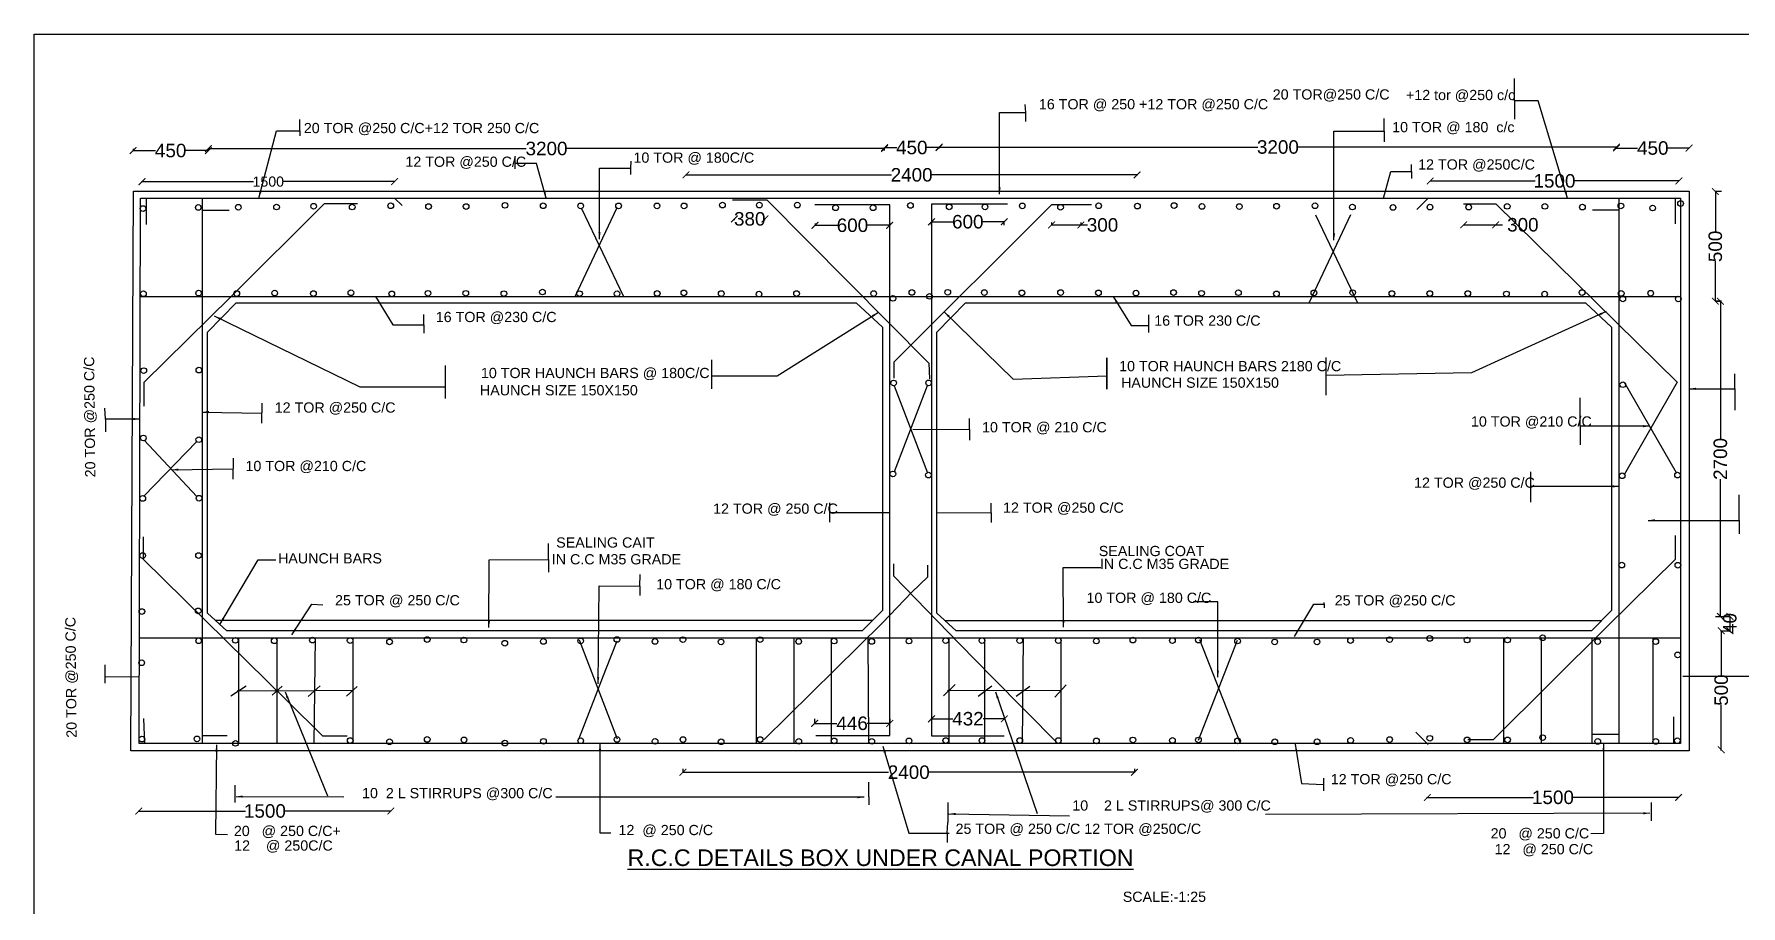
# Model space of a CAD drawing. Header units: inches. Extents: x -13849 to 398635, y 67945 to 292683.
# Drawn here: x 382672 to 392793, y 287514 to 292683 of the extents above; entities that cross this region are included whole.
import ezdxf

# ---------------------------------------------------------------- set-up
doc = ezdxf.new("R2010")
doc.units = ezdxf.units.IN
doc.header["$MEASUREMENT"] = 0
doc.layers.add('DRAWING', color=7, linetype='Continuous')
doc.layers.add('TEXT', color=7, linetype='Continuous')
doc.styles.get("Standard").update_dxf_attribs({"font": 'arial.ttf'})
doc.dimstyles.new('ST100', dxfattribs={"dimtxt": 80, "dimasz": 40, "dimexe": 0.18, "dimexo": 0.0625, "dimgap": 0.09, "dimtad": 0, "dimdec": 0, "dimzin": 0, "dimdsep": 46, "dimtxsty": 'Standard', "dimblk": 'ARCHTICK', "dimcen": 0.09, "dimadec": 0, "dimazin": 0, "dimtfac": 1, "dimtdec": 0, "dimtofl": 0, "dimtmove": 0, "dimatfit": 3, "dimfxl": 1, "dimtolj": 1, "dimtzin": 0, "dimarcsym": 0})

# ---------------------------------------------------------------- blocks, each defined once
blk = doc.blocks.new('_ArchTick')
at = {"color": 0, "linetype": 'ByBlock', "const_width": 0.15}
blk.add_lwpolyline([(-0.5, -0.5), (0.5, 0.5)], dxfattribs=at)
blk = doc.blocks.new('*D3')
at = {"layer": 'Defpoints', "color": 0, "transparency": 16777216}
for p in [(383312, 291806), (384810, 291808), (384810, 291806)]:
    blk.add_point(p, dxfattribs=at)
at = {"layer": 'TEXT', "color": 0, "lineweight": -2, "transparency": 16777216}
for p, q in [((383312, 291806), (383312, 291808)), ((383312, 291808), (383974, 291808)), ((384810, 291808), (384148, 291808)), ((384810, 291806), (384810, 291808))]:
    blk.add_line(p, q, dxfattribs=at)
at = {"layer": 'TEXT', "color": 0, "lineweight": -2, "transparency": 16777216, "xscale": 40, "yscale": 40, "zscale": 40, "rotation": 180}
blk.add_blockref('_ArchTick', (383312, 291808), dxfattribs=at)
at = {"layer": 'TEXT', "color": 0, "lineweight": -2, "transparency": 16777216, "xscale": 40, "yscale": 40, "zscale": 40}
blk.add_blockref('_ArchTick', (384810, 291808), dxfattribs=at)
at = {"layer": 'TEXT', "color": 0, "transparency": 16777216, "insert": (384061, 291808), "char_height": 60, "attachment_point": 5}
blk.add_mtext('\\A1;1500', dxfattribs=at)
blk = doc.blocks.new('*D4')
at = {"layer": 'Defpoints', "color": 0, "transparency": 16777216}
for p in [(386538, 291851), (389213, 291851), (389213, 291848)]:
    blk.add_point(p, dxfattribs=at)
at = {"layer": 'TEXT', "color": 0, "lineweight": -2, "transparency": 16777216}
for p, q in [((386538, 291851), (386538, 291847)), ((386538, 291848), (387756, 291848)), ((389213, 291848), (387996, 291848)), ((389213, 291851), (389213, 291847))]:
    blk.add_line(p, q, dxfattribs=at)
at = {"layer": 'TEXT', "color": 0, "lineweight": -2, "transparency": 16777216, "xscale": 40, "yscale": 40, "zscale": 40, "rotation": 180}
blk.add_blockref('_ArchTick', (386538, 291848), dxfattribs=at)
at = {"layer": 'TEXT', "color": 0, "lineweight": -2, "transparency": 16777216, "xscale": 40, "yscale": 40, "zscale": 40}
blk.add_blockref('_ArchTick', (389213, 291848), dxfattribs=at)
at = {"layer": 'TEXT', "color": 0, "transparency": 16777216, "insert": (387876, 291848), "char_height": 80, "attachment_point": 5}
blk.add_mtext('\\A1;2400', dxfattribs=at)
blk = doc.blocks.new('*D5')
at = {"layer": 'Defpoints', "color": 0, "transparency": 16777216}
for p in [(383259, 292002), (383706, 292002), (383706, 291992)]:
    blk.add_point(p, dxfattribs=at)
at = {"layer": 'TEXT', "color": 0, "lineweight": -2, "transparency": 16777216}
for p, q in [((383259, 292002), (383259, 291992)), ((383259, 291992), (383392, 291992)), ((383706, 291992), (383572, 291992)), ((383706, 292002), (383706, 291992))]:
    blk.add_line(p, q, dxfattribs=at)
at = {"layer": 'TEXT', "color": 0, "lineweight": -2, "transparency": 16777216, "xscale": 40, "yscale": 40, "zscale": 40, "rotation": 180}
blk.add_blockref('_ArchTick', (383259, 291992), dxfattribs=at)
at = {"layer": 'TEXT', "color": 0, "lineweight": -2, "transparency": 16777216, "xscale": 40, "yscale": 40, "zscale": 40}
blk.add_blockref('_ArchTick', (383706, 291992), dxfattribs=at)
at = {"layer": 'TEXT', "color": 0, "transparency": 16777216, "insert": (383482, 291992), "char_height": 80, "attachment_point": 5}
blk.add_mtext('\\A1;450', dxfattribs=at)
blk = doc.blocks.new('*D6')
at = {"layer": 'Defpoints', "color": 0, "transparency": 16777216}
for p in [(383706, 291992), (387716, 292004), (387716, 291992)]:
    blk.add_point(p, dxfattribs=at)
at = {"layer": 'TEXT', "color": 0, "lineweight": -2, "transparency": 16777216}
for p, q in [((383706, 291992), (383706, 292004)), ((383706, 292004), (385591, 292004)), ((387716, 292004), (385830, 292004)), ((387716, 291992), (387716, 292004))]:
    blk.add_line(p, q, dxfattribs=at)
at = {"layer": 'TEXT', "color": 0, "lineweight": -2, "transparency": 16777216, "xscale": 40, "yscale": 40, "zscale": 40, "rotation": 180}
blk.add_blockref('_ArchTick', (383706, 292004), dxfattribs=at)
at = {"layer": 'TEXT', "color": 0, "lineweight": -2, "transparency": 16777216, "xscale": 40, "yscale": 40, "zscale": 40}
blk.add_blockref('_ArchTick', (387716, 292004), dxfattribs=at)
at = {"layer": 'TEXT', "color": 0, "transparency": 16777216, "insert": (385711, 292004), "char_height": 80, "attachment_point": 5}
blk.add_mtext('\\A1;3200', dxfattribs=at)
blk = doc.blocks.new('*D7')
at = {"layer": 'Defpoints', "color": 0, "transparency": 16777216}
for p in [(387716, 292004), (388039, 292010), (388039, 292004)]:
    blk.add_point(p, dxfattribs=at)
at = {"layer": 'TEXT', "color": 0, "lineweight": -2, "transparency": 16777216}
for p, q in [((387716, 292004), (387716, 292011)), ((387716, 292010), (387788, 292010)), ((388039, 292010), (387967, 292010)), ((388039, 292004), (388039, 292011))]:
    blk.add_line(p, q, dxfattribs=at)
at = {"layer": 'TEXT', "color": 0, "lineweight": -2, "transparency": 16777216, "xscale": 40, "yscale": 40, "zscale": 40, "rotation": 180}
blk.add_blockref('_ArchTick', (387716, 292010), dxfattribs=at)
at = {"layer": 'TEXT', "color": 0, "lineweight": -2, "transparency": 16777216, "xscale": 40, "yscale": 40, "zscale": 40}
blk.add_blockref('_ArchTick', (388039, 292010), dxfattribs=at)
at = {"layer": 'TEXT', "color": 0, "transparency": 16777216, "insert": (387877, 292010), "char_height": 80, "attachment_point": 5}
blk.add_mtext('\\A1;450', dxfattribs=at)
blk = doc.blocks.new('*D8')
at = {"layer": 'Defpoints', "color": 0, "transparency": 16777216}
for p in [(388039, 292011), (392056, 292013), (392056, 292011)]:
    blk.add_point(p, dxfattribs=at)
at = {"layer": 'TEXT', "color": 0, "lineweight": -2, "transparency": 16777216}
for p, q in [((388039, 292011), (388039, 292013)), ((388039, 292013), (389928, 292013)), ((392056, 292013), (390167, 292013)), ((392056, 292011), (392056, 292013))]:
    blk.add_line(p, q, dxfattribs=at)
at = {"layer": 'TEXT', "color": 0, "lineweight": -2, "transparency": 16777216, "xscale": 40, "yscale": 40, "zscale": 40, "rotation": 180}
blk.add_blockref('_ArchTick', (388039, 292013), dxfattribs=at)
at = {"layer": 'TEXT', "color": 0, "lineweight": -2, "transparency": 16777216, "xscale": 40, "yscale": 40, "zscale": 40}
blk.add_blockref('_ArchTick', (392056, 292013), dxfattribs=at)
at = {"layer": 'TEXT', "color": 0, "transparency": 16777216, "insert": (390048, 292013), "char_height": 80, "attachment_point": 5}
blk.add_mtext('\\A1;3200', dxfattribs=at)
blk = doc.blocks.new('*D9')
at = {"layer": 'Defpoints', "color": 0, "transparency": 16777216}
for p in [(392056, 292011), (392486, 292011), (392486, 292007)]:
    blk.add_point(p, dxfattribs=at)
at = {"layer": 'TEXT', "color": 0, "lineweight": -2, "transparency": 16777216}
for p, q in [((392056, 292011), (392056, 292007)), ((392056, 292007), (392181, 292007)), ((392486, 292007), (392361, 292007)), ((392486, 292011), (392486, 292007))]:
    blk.add_line(p, q, dxfattribs=at)
at = {"layer": 'TEXT', "color": 0, "lineweight": -2, "transparency": 16777216, "xscale": 40, "yscale": 40, "zscale": 40, "rotation": 180}
blk.add_blockref('_ArchTick', (392056, 292007), dxfattribs=at)
at = {"layer": 'TEXT', "color": 0, "lineweight": -2, "transparency": 16777216, "xscale": 40, "yscale": 40, "zscale": 40}
blk.add_blockref('_ArchTick', (392486, 292007), dxfattribs=at)
at = {"layer": 'TEXT', "color": 0, "transparency": 16777216, "insert": (392271, 292007), "char_height": 80, "attachment_point": 5}
blk.add_mtext('\\A1;450', dxfattribs=at)
blk = doc.blocks.new('*D10')
at = {"layer": 'Defpoints', "color": 0, "transparency": 16777216}
for p in [(392679, 291750), (392642, 291099), (392679, 291099)]:
    blk.add_point(p, dxfattribs=at)
at = {"layer": 'TEXT', "color": 0, "lineweight": -2, "transparency": 16777216}
for p, q in [((392679, 291750), (392642, 291750)), ((392642, 291750), (392642, 291513)), ((392642, 291099), (392642, 291336)), ((392679, 291099), (392642, 291099))]:
    blk.add_line(p, q, dxfattribs=at)
at = {"layer": 'TEXT', "color": 0, "lineweight": -2, "transparency": 16777216, "xscale": 40, "yscale": 40, "zscale": 40}
for p, rotation in [((392642, 291750), 90), ((392642, 291099), 270)]:
    blk.add_blockref('_ArchTick', p, dxfattribs=dict(at, rotation=rotation))
at = {"layer": 'TEXT', "color": 0, "transparency": 16777216, "insert": (392642, 291424), "char_height": 80, "attachment_point": 5, "rotation": 90}
blk.add_mtext('\\A1;500', dxfattribs=at)
blk = doc.blocks.new('*D11')
at = {"layer": 'Defpoints', "color": 0, "transparency": 16777216}
for p in [(392642, 291099), (392642, 289230), (392672, 289230)]:
    blk.add_point(p, dxfattribs=at)
at = {"layer": 'TEXT', "color": 0, "lineweight": -2, "transparency": 16777216}
for p, q in [((392642, 291099), (392672, 291099)), ((392672, 291099), (392672, 290284)), ((392672, 289230), (392672, 290044)), ((392642, 289230), (392672, 289230))]:
    blk.add_line(p, q, dxfattribs=at)
at = {"layer": 'TEXT', "color": 0, "lineweight": -2, "transparency": 16777216, "xscale": 40, "yscale": 40, "zscale": 40}
for p, rotation in [((392672, 291099), 90), ((392672, 289230), 270)]:
    blk.add_blockref('_ArchTick', p, dxfattribs=dict(at, rotation=rotation))
at = {"layer": 'TEXT', "color": 0, "transparency": 16777216, "insert": (392672, 290164), "char_height": 80, "attachment_point": 5, "rotation": 90}
blk.add_mtext('\\A1;2700', dxfattribs=at)
blk = doc.blocks.new('*D12')
at = {"layer": 'Defpoints', "color": 0, "transparency": 16777216}
for p in [(392672, 289230), (392672, 289145), (392728, 289145)]:
    blk.add_point(p, dxfattribs=at)
at = {"layer": 'TEXT', "color": 0, "lineweight": -2, "transparency": 16777216}
for p, q in [((392672, 289230), (392729, 289230)), ((392728, 289230), (392728, 289145)), ((392672, 289145), (392729, 289145))]:
    blk.add_line(p, q, dxfattribs=at)
at = {"layer": 'TEXT', "color": 0, "lineweight": -2, "transparency": 16777216, "xscale": 40, "yscale": 40, "zscale": 40}
for p, rotation in [((392728, 289230), 90), ((392728, 289145), 270)]:
    blk.add_blockref('_ArchTick', p, dxfattribs=dict(at, rotation=rotation))
at = {"layer": 'TEXT', "color": 0, "transparency": 16777216, "insert": (392728, 289188), "char_height": 80, "attachment_point": 5, "rotation": 90}
blk.add_mtext('\\A1;40', dxfattribs=at)
blk = doc.blocks.new('*D13')
at = {"layer": 'Defpoints', "color": 0, "transparency": 16777216}
for p in [(392672, 289145), (392672, 288440), (392677, 288440)]:
    blk.add_point(p, dxfattribs=at)
at = {"layer": 'TEXT', "color": 0, "lineweight": -2, "transparency": 16777216}
for p, q in [((392672, 289145), (392677, 289145)), ((392677, 289145), (392677, 288881)), ((392677, 288440), (392677, 288704)), ((392672, 288440), (392677, 288440))]:
    blk.add_line(p, q, dxfattribs=at)
at = {"layer": 'TEXT', "color": 0, "lineweight": -2, "transparency": 16777216, "xscale": 40, "yscale": 40, "zscale": 40}
for p, rotation in [((392677, 289145), 90), ((392677, 288440), 270)]:
    blk.add_blockref('_ArchTick', p, dxfattribs=dict(at, rotation=rotation))
at = {"layer": 'TEXT', "color": 0, "transparency": 16777216, "insert": (392677, 288793), "char_height": 80, "attachment_point": 5, "rotation": 90}
blk.add_mtext('\\A1;500', dxfattribs=at)
blk = doc.blocks.new('*D14')
at = {"layer": 'Defpoints', "color": 0, "transparency": 16777216}
for p in [(387006, 291587), (386825, 291580), (387006, 291580)]:
    blk.add_point(p, dxfattribs=at)
at = {"layer": 'TEXT', "color": 0, "lineweight": -2, "transparency": 16777216}
for p, q in [((386825, 291580), (386825, 291587)), ((386825, 291587), (386827, 291587)), ((387006, 291587), (387004, 291587)), ((387006, 291580), (387006, 291587))]:
    blk.add_line(p, q, dxfattribs=at)
at = {"layer": 'TEXT', "color": 0, "lineweight": -2, "transparency": 16777216, "xscale": 40, "yscale": 40, "zscale": 40, "rotation": 180}
blk.add_blockref('_ArchTick', (386825, 291587), dxfattribs=at)
at = {"layer": 'TEXT', "color": 0, "lineweight": -2, "transparency": 16777216, "xscale": 40, "yscale": 40, "zscale": 40}
blk.add_blockref('_ArchTick', (387006, 291587), dxfattribs=at)
at = {"layer": 'TEXT', "color": 0, "transparency": 16777216, "insert": (386916, 291587), "char_height": 80, "attachment_point": 5}
blk.add_mtext('\\A1;380', dxfattribs=at)
blk = doc.blocks.new('*D15')
at = {"layer": 'Defpoints', "color": 0, "transparency": 16777216}
for p in [(387303, 291560), (387746, 291560), (387746, 291549)]:
    blk.add_point(p, dxfattribs=at)
at = {"layer": 'TEXT', "color": 0, "lineweight": -2, "transparency": 16777216}
for p, q in [((387303, 291560), (387303, 291548)), ((387303, 291549), (387436, 291549)), ((387746, 291549), (387613, 291549)), ((387746, 291560), (387746, 291548))]:
    blk.add_line(p, q, dxfattribs=at)
at = {"layer": 'TEXT', "color": 0, "lineweight": -2, "transparency": 16777216, "xscale": 40, "yscale": 40, "zscale": 40, "rotation": 180}
blk.add_blockref('_ArchTick', (387303, 291549), dxfattribs=at)
at = {"layer": 'TEXT', "color": 0, "lineweight": -2, "transparency": 16777216, "xscale": 40, "yscale": 40, "zscale": 40}
blk.add_blockref('_ArchTick', (387746, 291549), dxfattribs=at)
at = {"layer": 'TEXT', "color": 0, "transparency": 16777216, "insert": (387525, 291549), "char_height": 80, "attachment_point": 5}
blk.add_mtext('\\A1;600', dxfattribs=at)
blk = doc.blocks.new('*D16')
at = {"layer": 'Defpoints', "color": 0, "transparency": 16777216}
for p in [(387994, 291549), (388425, 291570), (388425, 291549)]:
    blk.add_point(p, dxfattribs=at)
at = {"layer": 'TEXT', "color": 0, "lineweight": -2, "transparency": 16777216}
for p, q in [((387994, 291549), (387994, 291570)), ((387994, 291570), (388121, 291570)), ((388425, 291570), (388298, 291570)), ((388425, 291549), (388425, 291570))]:
    blk.add_line(p, q, dxfattribs=at)
at = {"layer": 'TEXT', "color": 0, "lineweight": -2, "transparency": 16777216, "xscale": 40, "yscale": 40, "zscale": 40, "rotation": 180}
blk.add_blockref('_ArchTick', (387994, 291570), dxfattribs=at)
at = {"layer": 'TEXT', "color": 0, "lineweight": -2, "transparency": 16777216, "xscale": 40, "yscale": 40, "zscale": 40}
blk.add_blockref('_ArchTick', (388425, 291570), dxfattribs=at)
at = {"layer": 'TEXT', "color": 0, "transparency": 16777216, "insert": (388209, 291570), "char_height": 80, "attachment_point": 5}
blk.add_mtext('\\A1;600', dxfattribs=at)
blk = doc.blocks.new('*D17')
at = {"layer": 'Defpoints', "color": 0, "transparency": 16777216}
for p in [(388706, 291565), (388879, 291565), (388879, 291551)]:
    blk.add_point(p, dxfattribs=at)
at = {"layer": 'TEXT', "color": 0, "lineweight": -2, "transparency": 16777216}
for p, q in [((388706, 291565), (388706, 291551)), ((388706, 291551), (388879, 291551)), ((388879, 291565), (388879, 291551)), ((388879, 291551), (388919, 291551))]:
    blk.add_line(p, q, dxfattribs=at)
at = {"layer": 'TEXT', "color": 0, "lineweight": -2, "transparency": 16777216, "xscale": 40, "yscale": 40, "zscale": 40, "rotation": 180}
blk.add_blockref('_ArchTick', (388706, 291551), dxfattribs=at)
at = {"layer": 'TEXT', "color": 0, "lineweight": -2, "transparency": 16777216, "xscale": 40, "yscale": 40, "zscale": 40}
blk.add_blockref('_ArchTick', (388879, 291551), dxfattribs=at)
at = {"layer": 'TEXT', "color": 0, "transparency": 16777216, "insert": (389008, 291551), "char_height": 80, "attachment_point": 5}
blk.add_mtext('\\A1;300', dxfattribs=at)
blk = doc.blocks.new('*D18')
at = {"layer": 'Defpoints', "color": 0, "transparency": 16777216}
for p in [(391150, 291552), (391339, 291552), (391339, 291552)]:
    blk.add_point(p, dxfattribs=at)
at = {"layer": 'TEXT', "color": 0, "lineweight": -2, "transparency": 16777216}
for p, q in [((391150, 291552), (391150, 291552)), ((391150, 291552), (391339, 291552)), ((391339, 291552), (391339, 291552)), ((391339, 291552), (391379, 291552))]:
    blk.add_line(p, q, dxfattribs=at)
at = {"layer": 'TEXT', "color": 0, "lineweight": -2, "transparency": 16777216, "xscale": 40, "yscale": 40, "zscale": 40, "rotation": 180}
blk.add_blockref('_ArchTick', (391150, 291552), dxfattribs=at)
at = {"layer": 'TEXT', "color": 0, "lineweight": -2, "transparency": 16777216, "xscale": 40, "yscale": 40, "zscale": 40}
blk.add_blockref('_ArchTick', (391339, 291552), dxfattribs=at)
at = {"layer": 'TEXT', "color": 0, "transparency": 16777216, "insert": (391485, 291552), "char_height": 80, "attachment_point": 5}
blk.add_mtext('\\A1; 300', dxfattribs=at)
blk = doc.blocks.new('*D19')
at = {"layer": 'Defpoints', "color": 0, "transparency": 16777216}
for p in [(390951, 291812), (392426, 291812), (392426, 291812)]:
    blk.add_point(p, dxfattribs=at)
at = {"layer": 'TEXT', "color": 0, "lineweight": -2, "transparency": 16777216}
for p, q in [((390951, 291812), (390951, 291812)), ((390951, 291812), (391573, 291812)), ((392426, 291812), (391804, 291812)), ((392426, 291812), (392426, 291812))]:
    blk.add_line(p, q, dxfattribs=at)
at = {"layer": 'TEXT', "color": 0, "lineweight": -2, "transparency": 16777216, "xscale": 40, "yscale": 40, "zscale": 40, "rotation": 180}
blk.add_blockref('_ArchTick', (390951, 291812), dxfattribs=at)
at = {"layer": 'TEXT', "color": 0, "lineweight": -2, "transparency": 16777216, "xscale": 40, "yscale": 40, "zscale": 40}
blk.add_blockref('_ArchTick', (392426, 291812), dxfattribs=at)
at = {"layer": 'TEXT', "color": 0, "transparency": 16777216, "insert": (391688, 291812), "char_height": 80, "attachment_point": 5}
blk.add_mtext('\\A1;1500', dxfattribs=at)
blk = doc.blocks.new('*D20')
at = {"layer": 'Defpoints', "color": 0, "transparency": 16777216}
for p in [(387994, 288619), (388426, 288623), (388426, 288619)]:
    blk.add_point(p, dxfattribs=at)
at = {"layer": 'TEXT', "color": 0, "lineweight": -2, "transparency": 16777216}
for p, q in [((387994, 288619), (387994, 288624)), ((387994, 288623), (388121, 288623)), ((388426, 288623), (388300, 288623)), ((388426, 288619), (388426, 288624))]:
    blk.add_line(p, q, dxfattribs=at)
at = {"layer": 'TEXT', "color": 0, "lineweight": -2, "transparency": 16777216, "xscale": 40, "yscale": 40, "zscale": 40, "rotation": 180}
blk.add_blockref('_ArchTick', (387994, 288623), dxfattribs=at)
at = {"layer": 'TEXT', "color": 0, "lineweight": -2, "transparency": 16777216, "xscale": 40, "yscale": 40, "zscale": 40}
blk.add_blockref('_ArchTick', (388426, 288623), dxfattribs=at)
at = {"layer": 'TEXT', "color": 0, "transparency": 16777216, "insert": (388210, 288623), "char_height": 80, "attachment_point": 5}
blk.add_mtext('\\A1;432', dxfattribs=at)
blk = doc.blocks.new('*D21')
at = {"layer": 'Defpoints', "color": 0, "transparency": 16777216}
for p in [(387301, 288623), (387301, 288596), (387746, 288623)]:
    blk.add_point(p, dxfattribs=at)
at = {"layer": 'TEXT', "color": 0, "lineweight": -2, "transparency": 16777216}
for p, q in [((387301, 288623), (387301, 288596)), ((387301, 288596), (387433, 288596)), ((387746, 288596), (387613, 288596)), ((387746, 288623), (387746, 288596))]:
    blk.add_line(p, q, dxfattribs=at)
at = {"layer": 'TEXT', "color": 0, "lineweight": -2, "transparency": 16777216, "xscale": 40, "yscale": 40, "zscale": 40, "rotation": 180}
blk.add_blockref('_ArchTick', (387301, 288596), dxfattribs=at)
at = {"layer": 'TEXT', "color": 0, "lineweight": -2, "transparency": 16777216, "xscale": 40, "yscale": 40, "zscale": 40}
blk.add_blockref('_ArchTick', (387746, 288596), dxfattribs=at)
at = {"layer": 'TEXT', "color": 0, "transparency": 16777216, "insert": (387523, 288596), "char_height": 80, "attachment_point": 5}
blk.add_mtext('\\A1;446', dxfattribs=at)
blk = doc.blocks.new('*D22')
at = {"layer": 'Defpoints', "color": 0, "transparency": 16777216}
for p in [(386520, 288327), (389197, 288327), (389197, 288306)]:
    blk.add_point(p, dxfattribs=at)
at = {"layer": 'TEXT', "color": 0, "lineweight": -2, "transparency": 16777216}
for p, q in [((386520, 288327), (386520, 288305)), ((386520, 288306), (387739, 288306)), ((389197, 288306), (387979, 288306)), ((389197, 288327), (389197, 288305))]:
    blk.add_line(p, q, dxfattribs=at)
at = {"layer": 'TEXT', "color": 0, "lineweight": -2, "transparency": 16777216, "xscale": 40, "yscale": 40, "zscale": 40, "rotation": 180}
blk.add_blockref('_ArchTick', (386520, 288306), dxfattribs=at)
at = {"layer": 'TEXT', "color": 0, "lineweight": -2, "transparency": 16777216, "xscale": 40, "yscale": 40, "zscale": 40}
blk.add_blockref('_ArchTick', (389197, 288306), dxfattribs=at)
at = {"layer": 'TEXT', "color": 0, "transparency": 16777216, "insert": (387859, 288306), "char_height": 80, "attachment_point": 5}
blk.add_mtext('\\A1;2400', dxfattribs=at)
blk = doc.blocks.new('*D23')
at = {"layer": 'Defpoints', "color": 0, "transparency": 16777216}
for p in [(390934, 288157), (392424, 288157), (392424, 288157)]:
    blk.add_point(p, dxfattribs=at)
at = {"layer": 'TEXT', "color": 0, "lineweight": -2, "transparency": 16777216}
for p, q in [((390934, 288157), (390934, 288158)), ((390934, 288157), (391563, 288157)), ((392424, 288157), (391795, 288157)), ((392424, 288157), (392424, 288158))]:
    blk.add_line(p, q, dxfattribs=at)
at = {"layer": 'TEXT', "color": 0, "lineweight": -2, "transparency": 16777216, "xscale": 40, "yscale": 40, "zscale": 40, "rotation": 180}
blk.add_blockref('_ArchTick', (390934, 288157), dxfattribs=at)
at = {"layer": 'TEXT', "color": 0, "lineweight": -2, "transparency": 16777216, "xscale": 40, "yscale": 40, "zscale": 40}
blk.add_blockref('_ArchTick', (392424, 288157), dxfattribs=at)
at = {"layer": 'TEXT', "color": 0, "transparency": 16777216, "insert": (391679, 288157), "char_height": 80, "attachment_point": 5}
blk.add_mtext('\\A1;1500', dxfattribs=at)
blk = doc.blocks.new('*D24')
at = {"layer": 'Defpoints', "color": 0, "transparency": 16777216}
for p in [(383293, 288080), (384788, 288080), (384788, 288076)]:
    blk.add_point(p, dxfattribs=at)
at = {"layer": 'TEXT', "color": 0, "lineweight": -2, "transparency": 16777216}
for p, q in [((383293, 288080), (383293, 288076)), ((383293, 288076), (383925, 288076)), ((384788, 288076), (384156, 288076)), ((384788, 288080), (384788, 288076))]:
    blk.add_line(p, q, dxfattribs=at)
at = {"layer": 'TEXT', "color": 0, "lineweight": -2, "transparency": 16777216, "xscale": 40, "yscale": 40, "zscale": 40, "rotation": 180}
blk.add_blockref('_ArchTick', (383293, 288076), dxfattribs=at)
at = {"layer": 'TEXT', "color": 0, "lineweight": -2, "transparency": 16777216, "xscale": 40, "yscale": 40, "zscale": 40}
blk.add_blockref('_ArchTick', (384788, 288076), dxfattribs=at)
at = {"layer": 'TEXT', "color": 0, "transparency": 16777216, "insert": (384041, 288076), "char_height": 80, "attachment_point": 5}
blk.add_mtext('\\A1;1500', dxfattribs=at)

msp = doc.modelspace()

# ---------------------------------------------------------------- linework, layer by layer
at = {"layer": 'DRAWING'}
for points in [[(383261.4, 291751.9), (392487.3, 291751.9), (392487.3, 288432.2), (383246.3, 288432.2), (383261.4, 291751.9)], [(383302.9, 291711), (392436, 291711), (392436, 288477.5), (383295.5, 288477.5), (383302.9, 291711)], [(383336.6, 291711), (383336.6, 291554.2)], [(383669.2, 291711), (383669.2, 289104.1), (383669.2, 288477.5)], [(384809.7, 291711), (384854.3, 291666.7)], [(386813.4, 291700), (387017, 291700), (387977.9, 290732.3), (387981.2, 290639.5)], [(390940, 291711), (390871.4, 291642.3)], [(392069.8, 291711), (392069.8, 288477.5)], [(392403.4, 291711), (392404.1, 291557)], [(384590.8, 291675.5), (384391.4, 291675.5), (383840.8, 291127.9), (383322.4, 290616.3), (383322.4, 290477.4)], [(383669.2, 291639.6), (383829.3, 291639.6)], [(385880.7, 291127.9), (386128.6, 291651.1)], [(385918.5, 291649.5), (386167.8, 291127.9)], [(387307.4, 288523.3), (387746.3, 288523.3), (387746.3, 291670.2), (387302.1, 291670.2)], [(387771.7, 290642.4), (387771.7, 290739.8), (388707.6, 291673.1)], [(388443.8, 291674.4), (387994.3, 291674.4), (387994.3, 288523), (388423.8, 288523)], [(388707.6, 291673.1), (388941.7, 291673.1)], [(390233.5, 291089.4), (390481.4, 291612.6)], [(390271.3, 291611), (390520.6, 291089.4)], [(391148.9, 291677.4), (391341, 291677.4), (392415.6, 290619.7), (392102.3, 290073.3)], [(391913.8, 291640.2), (392069.8, 291640.2)], [(383301.6, 291127.9), (392436, 291127.9)], [(383870.4, 291090.2), (387547.7, 291090.2), (387702.3, 290944.3), (387702.3, 289265.6), (387583.5, 289144.8), (383816, 289144.8), (383700.5, 289248.8), (383700.5, 290915.8), (383870.4, 291090.2)], [(384697.1, 291127.9), (384799.4, 290959.8), (384983.8, 290959.8), (384983.8, 291020.2)], [(388195, 291090.2), (391872.3, 291090.2), (392026.9, 290944.3), (392026.9, 289265.6), (391908.1, 289144.8), (388140.6, 289144.8), (388025.1, 289248.8), (388025.1, 290915.8), (388195, 291090.2)], [(384983.8, 290959.8), (384983.8, 290910.1)], [(392411.2, 290081.3), (392103.3, 290618)], [(383323.8, 289943.9), (383637.1, 290266.9)], [(383325.7, 290274.2), (383637.1, 289940.3)], [(383318.4, 289701.4), (383318.4, 289569.7), (384176.3, 288725.9), (384383, 288521.8), (384528.2, 288521.8)], [(391174.7, 288500.2), (391325.5, 288500.2), (391998.9, 289167.8), (392405.3, 289569.4), (392405.3, 289709.4)], [(387001.6, 288500.1), (387702.4, 289191.5), (387876.3, 289373.7), (387971.8, 289465.4), (387971.8, 289534.1)], [(387767.6, 289541.6), (387767.6, 289470.9), (388161.8, 289065.5), (388353.8, 288869.5), (388742.9, 288477.5)], [(387642.9, 289205.2), (383748.5, 289205.2)], [(388072.9, 289205.7), (391967.5, 289205.2)], [(383296.9, 289103.4), (387742.4, 289103.4), (392436, 289103.4)], [(383884.3, 289103.4), (383884.3, 288477.5)], [(384113.1, 288477.5), (384113.1, 289103.4)], [(384338.4, 289103.4), (384331.6, 288477.5)], [(384563.9, 288477.5), (384563.9, 289103.4)], [(385903.1, 288501.5), (386062.1, 288915.2), (386129.8, 289085.3)], [(385905.4, 289090.8), (386130, 288504.6)], [(386955, 289103.4), (386955, 288477.5)], [(387177.9, 289103.4), (387177.9, 288477.5)], [(387399.1, 289103.4), (387399.1, 288477.5)], [(387623.2, 288477.5), (387617.8, 289103.4)], [(388096, 289103.4), (388096, 288477.5)], [(388310.7, 288477.5), (388310.7, 289103.4)], [(388537.3, 289103.4), (388531.9, 288477.5)], [(388763.3, 288477.5), (388763.3, 289103.4)], [(389578, 288496.5), (389809.2, 289089.6)], [(389582.6, 289092.3), (389820.6, 288489)], [(391385.5, 289103.4), (391385.5, 288477.5)], [(391609.2, 289103.4), (391609.2, 288477.5)], [(391911.8, 288477.5), (391911.8, 288530.9), (391911.8, 289103.4)], [(392271.5, 289103.4), (392271.5, 288477.5)], [(392393.5, 288634.6), (392393.5, 288477.5)], [(392069.8, 288530.9), (391911.8, 288530.9)]]:
    msp.add_lwpolyline(points, dxfattribs=at)
at = {"layer": 'TEXT'}
msp.add_lwpolyline([(382672.5, 292682.7), (398117.4, 292682.7), (398117.4, 281878.7), (382672.5, 281878.7)], close=True, dxfattribs=at)
for points in [[(391451.4, 292287.5), (391451.4, 292420.5)], [(388548, 292266.4), (388550.9, 292218.4), (388550.9, 292165.5)], [(391451.4, 292287.5), (391451.4, 292179.4)], [(384248, 292110.3), (384248, 292176)], [(384248, 292110.3), (384248, 292078.9)], [(390678.4, 292107.8), (390678.4, 292182.3)], [(390678.4, 292107.8), (390678.4, 292043.3)], [(385522.8, 291956.8), (385523.6, 291916.2), (385523.6, 291883.9)], [(386211.7, 291928.7), (386208.8, 291888), (386208.8, 291850.8)], [(390674, 291711), (390717.1, 291868.7), (390840.8, 291868.7), (390840.8, 291909.7)], [(390840.8, 291868.7), (390840.8, 291826.2)], [(389280.3, 291017.7), (389280.3, 290913.7)], [(385109.7, 290718.7), (385109.7, 290521.8)], [(386688.9, 290752.1), (386688.9, 290579.4)], [(389033.1, 290763.3), (389033.1, 290577.6)], [(389033.1, 290577.6), (389033.1, 290763.3)], [(390331.4, 290765.7), (390331.4, 290542.4)], [(387772.4, 290597.9), (387969.7, 290081.4)], [(387774.9, 290088.5), (387970.6, 290599.5)], [(392757.7, 290579.7), (392757.7, 290667.9)], [(392757.7, 290579.7), (392757.7, 290452.5)], [(384023.2, 290495.5), (384020, 290375.8)], [(391839.9, 290358.2), (391839.9, 290526.1)], [(383096.2, 290399.5), (383095.2, 290325.4)], [(388219.4, 290339.1), (388219.7, 290403.6)], [(387884.1, 290340.9), (388219.4, 290339.1)], [(388219.4, 290339.1), (388219, 290274.7)], [(391839.9, 290358.2), (391839.9, 290247.7)], [(383853.1, 290167.9), (383849.9, 290043.4)], [(391545.5, 290086.9), (391545.5, 289908)], [(387389.4, 289903.2), (387388.5, 289789.3)], [(388348.2, 289845), (388348.5, 289902.3)], [(392783.6, 289799.6), (392783.6, 289951.8)], [(387389, 289846.3), (387746.3, 289846.3)], [(388025.1, 289846.6), (388348.2, 289845), (388347.9, 289787.1)], [(392783.6, 289799.6), (392783.6, 289719.5)], [(385723, 289568), (385722.4, 289661.9)], [(385723, 289568), (385723.5, 289492.6)], [(386265, 289408.9), (386265.5, 289479.2)], [(386265, 289408.9), (386264.7, 289353.2)], [(390147.1, 289111.9), (390262, 289302.3), (390322.5, 289302.5), (390322.5, 289281.4)], [(390322.5, 289302.5), (390322.4, 289313.6)], [(383091.5, 288942.8), (383091.5, 288834.3)], [(383091.7, 288873.4), (383294, 288872.3)], [(392449.2, 288876.3), (392889.7, 288875.2)], [(383929.6, 288816.2), (383839.6, 288757)], [(383875.6, 288790.8), (384100.2, 288789.8), (384337.5, 288790.8), (384565.3, 288791.9)], [(384142.6, 288817.3), (384083.3, 288762.3)], [(384368.3, 288818.4), (384298.3, 288754.9)], [(384588.6, 288814.1), (384525.1, 288757)], [(388133.8, 288825.5), (388064.5, 288759.4)], [(388757.2, 288787.9), (388088, 288790)], [(388352.4, 288817.1), (388271.5, 288755.2)], [(388576.2, 288814), (388496.3, 288755.2)], [(388792.9, 288823.6), (388725.7, 288752.2)], [(383322, 288625.1), (383326.3, 288476)], [(383669.2, 288525), (383817.8, 288525)], [(390939.5, 288470.2), (390866.7, 288543.8)], [(387621.3, 288160), (387621.3, 288248.2)], [(390317.6, 288271.9), (390317.6, 288196)], [(383862.8, 288228.6), (383862.8, 288126.2)], [(387621.3, 288160), (387621.3, 288112.3)], [(388090.8, 288126), (388090.8, 288007.8)], [(392262.3, 288127.3), (392262.3, 288018.1)], [(388087.2, 287944.3), (388090.8, 288007.8)], [(388087.2, 287944.3), (388087.2, 287889.6)]]:
    msp.add_lwpolyline(points, dxfattribs=at)
for centre in [(385464.5, 291667.6), (386754.4, 291669.1), (386973.2, 291669.1), (387198.1, 291669.1), (387869.1, 291666.8), (389432.4, 291666.3), (392436, 291678.1), (383318.1, 291648.4), (383645.9, 291654.9), (383883.1, 291656.2), (384109.8, 291657.5), (384329.8, 291662.1), (384558.5, 291657.4), (384787.1, 291664.7), (385011.4, 291660.4), (385234.3, 291660.4), (385691.4, 291664.9), (385913.7, 291664.2), (386138.3, 291664.5), (386366.1, 291664), (386526.5, 291664), (387425, 291653.2), (387647.5, 291653.2), (388098.8, 291658.5), (388311.1, 291658.3), (388532.4, 291664.5), (388759, 291655.9), (388984.9, 291664.8), (389215, 291662.8), (389597.8, 291661.3), (389819.5, 291660.1), (390040, 291662.6), (390268, 291665.1), (390489.8, 291657.6), (390730.6, 291654.8), (390949.9, 291657), (391179.3, 291657), (391407.5, 291661.4), (391631, 291661.5), (391853.7, 291657), (392081.9, 291663.7), (392270.2, 291651.5), (383320.4, 291143.4), (383648, 291146.8), (383873.9, 291144.6), (384099, 291147.6), (384328.8, 291144.2), (384550.9, 291149.3), (384793.5, 291142.5), (385007.9, 291145.9), (385232.4, 291145.9), (385457.9, 291144.1), (385686.8, 291153.5), (385906.5, 291144.1), (386129, 291143.3), (386367.4, 291145.1), (386525.4, 291148.5), (386747.1, 291144.3), (386971.2, 291140.9), (387193.3, 291144.3), (387650.7, 291144.3), (387765.5, 291116.1), (387877.4, 291151.1), (387981.6, 291127.9), (388090.1, 291152), (388307.4, 291150.3), (388529.5, 291148.6), (388759.3, 291150.3), (388984.1, 291148.6), (389206.8, 291147), (389429.1, 291150.4), (389595.1, 291146.1), (389813.7, 291149.6), (390039.5, 291142.7), (390261.5, 291148.5), (390491.6, 291150), (390723.8, 291144.5), (390948.8, 291144.5), (391174.2, 291144.5), (391403.5, 291141.9), (391629.7, 291141.1), (391851.7, 291150.5), (392083.7, 291145.3), (392093.1, 291112.7), (392258.7, 291146.6), (392422.2, 291112.4), (383322.6, 290687.4), (383649.7, 290690.3), (387769.3, 290614.3), (387976.8, 290614.8), (392093.3, 290604.2), (383320.3, 290288), (383649.1, 290277.8), (387765.1, 290074.8), (387975.7, 290068.2), (392089.6, 290063.8), (392417.8, 290067.9), (383316.5, 289929.9), (383650.7, 289931.1), (383315.8, 289590.8), (383647.2, 289591.3), (392087.4, 289534.5), (392419.6, 289533.5), (383311.5, 289259), (383645.5, 289262.7), (383648.2, 289085.4), (383865.7, 289088.1), (384096.5, 289085.5), (384322.9, 289089.4), (384546.3, 289086.5), (384779.8, 289079.2), (385003.2, 289093), (385221, 289090.2), (385463.7, 289070.9), (385692.6, 289081.9), (385913.3, 289084.7), (386128.4, 289093), (386354.3, 289081.5), (386519.7, 289092.5), (386745.9, 289078.7), (386977.5, 289092.5), (387206.4, 289081.5), (387416, 289084.2), (387639.4, 289081.5), (387860.1, 289084.2), (388078.4, 289086.5), (388293.1, 289086.5), (388517, 289086.5), (388745.7, 289086.5), (388971.5, 289084.2), (389188, 289089.7), (389422.4, 289087), (389576.8, 289089.7), (389808.5, 289084.2), (390029.1, 289078.7), (390280.1, 289078.7), (390478.6, 289087), (390710.3, 289092.5), (390948.4, 289099.5), (391169.7, 289090.3), (391409.5, 289090.3), (391617.8, 289103.5), (391944.3, 289081.1), (392288.6, 289081.1), (383310.4, 288955.2), (392418.3, 289001.7), (383311.6, 288502.9), (383638.1, 288503.8), (383866.8, 288477.5), (384546.6, 288494.3), (384780.1, 288487), (385003.5, 288500.7), (385221.4, 288498), (385464.1, 288478.7), (385693, 288489.7), (385913.6, 288492.5), (386128.7, 288500.7), (386354.6, 288489.2), (386520.1, 288500.3), (386746.2, 288486.5), (386977.9, 288500.3), (387206.8, 288489.2), (387416.4, 288492), (387639.8, 288489.2), (387860.4, 288492), (388078.7, 288494.3), (388293.4, 288494.3), (388517.3, 288494.3), (388746, 288494.3), (388971.8, 288492), (389188.3, 288497.5), (389422.7, 288494.8), (389577.1, 288497.5), (389808.8, 288492), (390029.4, 288486.5), (390280.4, 288486.5), (390479, 288494.8), (390710.6, 288500.3), (390948.7, 288507.3), (391170, 288498.1), (391409.8, 288498.1), (391618.1, 288511.3), (391944.7, 288488.9), (392288.9, 288488.9), (392416.5, 288493)]:
    msp.add_circle(centre, 16.8, dxfattribs=at)

# ---------------------------------------------------------------- texts
for s, height, p in [('16 TOR @ 250 +12 TOR @250 C/C', 60.605, (388630.7, 292237)), ('20 TOR@250 C/C', 60.605, (390017.4, 292294.9)), ('+12 tor @250 c/c', 60.605, (390807.3, 292291.5)), ('20 TOR @250 C/C+12 TOR 250 C/C', 60.605, (384271.8, 292095.5)), ('10 TOR @ 180  c/c', 60.605, (390725.6, 292101.1)), ('12 TOR @250 C/C', 60.605, (384874, 291895.9)), ('10 TOR @ 180C/C', 60.605, (386226.7, 291920.2)), ('12 TOR @250C/C', 60.605, (390879.7, 291879.6)), ('16 TOR @230 C/C', 60.605, (385054.2, 290975.3)), ('16 TOR 230 C/C ', 60.605, (389314.7, 290953.8)), ('10 TOR HAUNCH BARS @ 180C/C', 60.605, (385322, 290643.2)), ('10 TOR HAUNCH BARS 2180 C/C', 60.605, (389106.5, 290683.9)), ('HAUNCH SIZE 150X150', 60.605, (385315.9, 290540.8)), ('HAUNCH SIZE 150X150', 60.605, (389117.8, 290586)), ('12 TOR @250 C/C', 60.605, (384099.2, 290438.5)), ('10 TOR @ 210 C/C', 60.605, (388293.4, 290321.6)), ('10 TOR @210 C/C', 60.605, (391192.8, 290355.7)), ('10 TOR @210 C/C', 60.605, (383925.9, 290091.7)), ('12 TOR @250 C/C', 60.605, (390855.3, 289992.9)), ('12 TOR @ 250 C/C', 60.605, (386698.8, 289839)), ('12 TOR @250 C/C', 60.605, (388417.9, 289844.8)), ('SEALING CAIT ', 60.605, (385768.4, 289638)), ('HAUNCH BARS', 60.605, (384118.8, 289544.3)), ('IN C.C M35 GRADE', 60.605, (385742.2, 289538.7)), ('SEALING COAT', 60.605, (388985.7, 289587.7)), ('IN C.C M35 GRADE', 60.605, (388992.2, 289511.3)), ('25 TOR @ 250 C/C', 60.605, (384456.9, 289295.8)), ('10 TOR @ 180 C/C', 60.605, (386361.4, 289391)), ('10 TOR @ 180 C/C', 60.605, (388913.3, 289310.2)), ('25 TOR @250 C/C', 60.605, (390384.9, 289295.2)), ('12 TOR @250 C/C', 60.605, (390361.6, 288234.9)), ('10  2 L STIRRUPS @300 C/C', 60.605, (384616.9, 288152.2)), ('10    2 L STIRRUPS@ 300 C/C', 60.605, (388828.7, 288078.7)), ('20   @ 250 C/C+', 60.605, (383856.9, 287927.9)), ('12  @ 250 C/C ', 60.605, (386137.8, 287933.2)), ('25 TOR @ 250 C/C 12 TOR @250C/C', 60.605, (388136.5, 287940.7)), ('20   @ 250 C/C', 60.605, (391309.3, 287913.6)), ('12    @ 250C/C ', 60.605, (383858.8, 287841.4)), ('%%UR.C.C DETAILS BOX UNDER CANAL PORTION', 98.366, (386191.6, 287750.3)), ('12   @ 250 C/C', 60.605, (391333, 287819.9)), ('SCALE:-1:25', 60.605, (389128, 287537.5))]:
    msp.add_text(s, height=height, dxfattribs=at).set_placement(p)
for p in [(383035.6, 290055), (382924.7, 288510.9)]:
    msp.add_text('20 TOR @250 C/C', height=60.605, rotation=90.58215, dxfattribs=at).set_placement(p)

# ---------------------------------------------------------------- dimensions: what is measured, and where the dimension line sits
for base, p1, p2, text, picture, middle in [((383705.9, 291991.8), (383258.8, 292002.2), (383705.9, 292002.2), '450', '*D5', (383482.4, 291991.8)), ((387715.6, 292004.1), (383705.9, 291991.6), (387715.6, 291991.6), '3200', '*D6', (385710.7, 292004.1)), ((388039.4, 292010.5), (387715.6, 292004.2), (388039.4, 292004.2), '450', '*D7', (387877.5, 292010.5)), ((392055.8, 292013), (388039.4, 292010.6), (392055.8, 292010.6), '3200', '*D8', (390047.6, 292013)), ((392485.7, 292006.8), (392055.8, 292010.6), (392485.7, 292010.6), '450', '*D9', (392270.7, 292006.8)), ((389213, 291847.5), (386538.3, 291850.6), (389213, 291850.6), '2400', '*D4', (387875.7, 291847.5)), ((392426.2, 291812.2), (390950.8, 291812.2), (392426.2, 291812.2), '1500', '*D19', (391688.5, 291812.2)), ((387006, 291587), (386825.4, 291579.6), (387006, 291579.6), '380', '*D14', (386915.7, 291587)), ((387746.3, 291548.7), (387302.9, 291559.8), (387746.3, 291559.8), '600', '*D15', (387524.6, 291548.7)), ((388424.7, 291569.9), (387994.3, 291548.7), (388424.7, 291548.7), '600', '*D16', (388209.5, 291569.9)), ((388879.3, 291551.4), (388706.1, 291564.9), (388879.3, 291564.9), '300', '*D17', (389007.6, 291551.4)), ((391339.3, 291552.3), (391150.4, 291552.3), (391339.3, 291552.3), ' 300', '*D18', (391485.5, 291552.3)), ((389197.2, 288305.6), (386520.1, 288326.9), (389197.2, 288326.9), '2400', '*D22', (387858.6, 288305.6)), ((392423.9, 288157.4), (390934, 288157.4), (392423.9, 288157.4), '1500', '*D23', (391678.9, 288157.4)), ((384788.4, 288076.2), (383292.8, 288079.6), (384788.4, 288079.6), '1500', '*D24', (384040.6, 288076.2))]:
    dim = msp.add_linear_dim(base=base, p1=p1, p2=p2, text=text, dimstyle='ST100', dxfattribs=at)
    dim.commit()
    dim.dimension.update_dxf_attribs({"geometry": picture, "text_midpoint": middle})
dim = msp.add_linear_dim(base=(384810, 291807.8), p1=(383311.6, 291806.2), p2=(384810, 291806.2), text='1500', dimstyle='ST100', override={"dimtxt": 60, "dimasz": 40}, dxfattribs=at)
dim.commit()
dim.dimension.update_dxf_attribs({"geometry": '*D3', "text_midpoint": (384060.8, 291807.8), "dimtype": 160})
for base, p1, p2, text, picture, middle in [((392641.9, 291098.6), (392678.9, 291750.2), (392678.9, 291098.6), '500', '*D10', (392641.9, 291424.4)), ((392672.2, 289229.9), (392641.9, 291098.6), (392641.9, 289229.9), '2700', '*D11', (392672.2, 290164.3)), ((392677.1, 288440.2), (392672.2, 289145.2), (392672.2, 288440.2), '500', '*D13', (392677.1, 288792.7))]:
    dim = msp.add_linear_dim(base=base, p1=p1, p2=p2, angle=90, text=text, dimstyle='ST100', dxfattribs=at)
    dim.commit()
    dim.dimension.update_dxf_attribs({"geometry": picture, "text_midpoint": middle})
dim = msp.add_linear_dim(base=(392728.5, 289145.2), p1=(392672.2, 289229.9), p2=(392672.2, 289145.2), angle=90, text='40', dimstyle='ST100', dxfattribs=at)
dim.commit()
dim.dimension.update_dxf_attribs({"geometry": '*D12', "text_midpoint": (392728.5, 289187.5), "dimtype": 160})
for base, p1, p2, picture, middle in [((387300.6, 288596.2), (387746.3, 288623.4), (387300.6, 288623.4), '*D21', (387523.4, 288596.2)), ((388426.2, 288623.4), (387994.3, 288619.2), (388426.2, 288619.2), '*D20', (388210.3, 288623.4))]:
    dim = msp.add_linear_dim(base=base, p1=p1, p2=p2, dimstyle='ST100', dxfattribs=at)
    dim.commit()
    dim.dimension.update_dxf_attribs({"geometry": picture, "text_midpoint": middle})

# ---------------------------------------------------------------- leaders
for points in [[(388397.4, 291734), (388397.4, 292218.4), (388550.9, 292218.4)], [(391765.5, 291711), (391590.5, 292287.5), (391451.4, 292287.5)], [(384004.1, 291711), (384110.3, 292110.3), (384248, 292110.3)], [(390380.5, 291461.4), (390380.5, 292107.8), (390678.4, 292107.8)], [(385709.7, 291711), (385650.6, 291916.2), (385523.6, 291916.2)], [(386025, 291467.9), (386025, 291888), (386208.8, 291888)], [(389071.5, 291127.9), (389177.6, 290955.2), (389280.3, 290955.2)], [(383740.2, 291011.8), (384603.1, 290590.9), (385109.7, 290590.9)], [(387679.3, 291033), (387078.9, 290654.3), (386688.9, 290654.3)], [(388068.7, 291036), (388477.6, 290637.1), (389033.1, 290657)], [(391994.1, 291037.8), (391196.6, 290674.9), (390332.8, 290658.5)], [(392487.3, 290579.7), (392757.7, 290579.7)], [(383299.9, 290400.5), (383096.2, 290399.5), (383092.1, 290465.2)], [(383669.2, 290442.1), (384021.6, 290435.6)], [(392252.3, 290358.2), (391839.9, 290358.2)], [(383488.3, 290099.8), (383851.5, 290105.6)], [(392073.5, 290001.1), (391545.3, 290001.1)], [(392243.2, 289799.6), (392783.6, 289799.6)], [(383773.5, 289183.1), (384000.8, 289564.8), (384105.3, 289565.4)], [(385369.2, 289164.1), (385370.7, 289565.6), (385723, 289568)], [(388776.4, 289165.8), (388774, 289521), (388998.4, 289521)], [(386016.6, 288829.4), (386022.7, 289410.5), (386265, 289408.9)], [(384199.7, 289120.1), (384319.2, 289301.9), (384384.9, 289298.3)], [(389692, 288869.3), (389692, 289317.1), (389548.2, 289317.1)], [(384160.4, 288783.9), (384413, 288165.6)], [(388373.5, 288783.3), (388620.4, 288061.3)], [(383754, 288468.1), (383747.3, 287939.2), (383818.4, 287936.1)], [(386028, 288476.5), (386028, 287946.5), (386092.7, 287946.5)], [(387705.4, 288461.6), (387859.6, 287944.3), (388098, 287944.3)], [(390151.2, 288471.7), (390188.8, 288239.4), (390317.6, 288234)], [(391978.7, 288474.3), (391979, 287942.2), (391902.7, 287941.4)], [(383869.8, 288162), (384508.7, 288160.2)], [(387593.7, 288157.9), (385765.8, 288157.9)], [(388096.3, 288059.2), (388811.5, 288046.9)], [(392254.2, 288063), (389973.7, 288054.9)]]:
    msp.add_leader(points, dimstyle='ST100', override={"dimgap": 0.09, "dimtad": 0}, dxfattribs=at)

doc.saveas('drawing.dxf')
